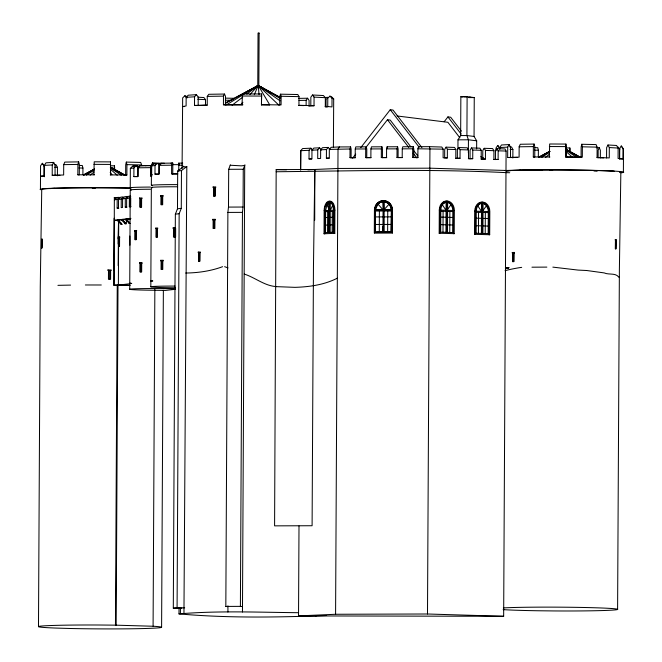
<?xml version="1.0" encoding="UTF-8"?>
<svg xmlns="http://www.w3.org/2000/svg" width="662" height="662" viewBox="0 0 662 662"><rect width="100%" height="100%" fill="white"/><g stroke="black" fill="none" stroke-linecap="round" stroke-linejoin="round"><path stroke-width="0.99" d="M276.178 169.596L274.589 525.851L312.1 525.736L313.457 266.67L314.822 169.48L276.178 169.596L286.464 169.803M314.707 220.14L314.822 169.48M40.44 189.183L40.556 165.864L42.31 163.291L44.536 166.394L44.478 176.754M38.487 626.649L40.266 286.621L41.739 189.456A61.558 1.936 0.3 0 1 130.786 188.182M42.31 163.291L44.023 165.889L43.973 176.257L40.506 176.224L44.313 175.736L44.371 165.376L46.009 162.811L53.696 162.397L55.095 165.028L55.045 175.389L52.207 175.314L52.265 164.954L53.696 162.397M57.412 175.835L57.453 167.354L56.121 164.797L54.21 164.689M78.646 161.884L77.917 164.424L77.859 174.785L79.299 174.892L79.357 164.532L78.646 161.884L64.826 162.082L63.709 164.631L63.651 174.991L52.207 175.314M82.899 174.66L82.932 168.065L82.328 165.525L79.258 165.45M110.488 161.892L110.587 174.793L110.488 161.892L94.219 161.818L93.872 174.718L94.434 174.826L77.859 174.785M108.494 270.477L108.444 279.116L110.587 279.132L110.637 270.501M108.982 279.124L109.031 270.485M110.049 279.132L110.099 270.493M114.129 170.208L114.435 165.79L110.364 165.773M114.121 218.212L113.765 285.099L130.124 285.363M130.952 218.377L114.534 220.28L114.195 285.049L113.765 285.099L129.702 285.322M114.642 199.775L114.65 197.615L119.292 197.342L117.191 199.477L114.642 199.775L116.744 197.64M118.821 208.133L117.141 208.108L117.191 199.477M154.85 289.319L153.088 626.244L115.461 625.16L117.248 285.132L117.944 285.157M119.268 221L118.986 222.109L119.268 221L117.952 221.017L117.952 219.941M116.164 625.176L118.001 285.148L130.571 283.684M118.167 244.03L118.2 236.839M118.539 199.32L121.245 199.005L123.347 196.871L120.641 197.185L118.539 199.32L118.498 207.951L117.141 208.108M118.374 285.107L118.713 220.338M119.036 237.501L118.995 246.132L119.532 246.074L119.582 237.435M119.127 246.115L119.177 237.484M119.4 246.09L119.441 237.451M120.029 223.21C120.525 220.405 119.408 224.542 121.345 223.185L121.072 224.302L121.345 223.185M121.245 199.005L121.204 207.636L122.553 207.479L122.602 198.848L124.704 196.713L127.41 196.399L125.308 198.534L122.602 198.848M123.016 220.562C122.933 223.251 124.059 219.453 121.974 220.545L121.982 219.47M121.974 220.545L122.247 219.436L126.434 219.494L126.409 223.814L125.093 223.83L125.366 222.713L125.093 223.83M124.051 222.738C124.555 219.933 123.43 224.07 125.366 222.713M126.939 207.189L125.259 207.165L125.308 198.534M127.311 220.057L127.038 221.166L127.311 220.057L125.995 220.074L126.003 218.998M130.563 196.035L128.759 196.242L126.657 198.377L126.616 207.007L125.259 207.165M126.326 162.091L125.697 164.73L125.648 175.091L126.872 174.991L126.93 164.631L126.326 162.091L140.667 162.405L141.676 164.954L126.93 164.631M128.08 222.258C128.577 219.461 127.46 223.599 129.396 222.242L129.115 223.359L129.396 222.242M130.993 206.718L129.322 206.701L129.363 198.062L130.77 196.639M129.802 236.028L129.884 245.188M129.719 289.277L129.744 283.559L131.721 283.41L129.744 283.344L130.232 189.969M135.826 165.848L133.923 167.966L133.873 176.597L137.663 176.688L137.721 165.889L132.541 166.228L130.348 168.38L130.249 187.809A27.539 0.869 0.3 0 1 150.431 187.073M130.298 219.569L130.298 218.493M130.72 197.905L130.671 206.544L129.322 206.701M134.998 231.063L134.957 239.694L136.256 239.644L136.298 231.013M135.28 239.685L135.329 231.046M135.933 239.661L135.975 231.021M151.126 165.55L150.531 167.643L150.489 176.282L151.648 176.415L151.706 165.624L145.028 165.599L139.814 165.707L138.25 167.809L138.201 176.44L133.873 176.597M139.914 198.534L139.872 207.173L141.577 207.14L141.618 198.501M140.005 263.294L139.963 271.925L141.668 271.9L141.709 263.261M140.294 207.165L140.344 198.526M140.385 271.925L140.435 263.286M141.147 207.148L141.196 198.509M141.238 271.908L141.287 263.269M150.82 286.828L150.853 281.11L152.831 280.961L150.853 280.895L151.341 187.52M151.35 185.36L151.457 165.93L153.642 163.779L158.83 163.44L158.772 174.238L154.982 174.147L155.024 165.508L156.935 163.398M156.108 228.605L156.058 237.244L157.357 237.195L157.407 228.564M156.389 237.236L156.431 228.597M157.035 237.211L157.084 228.572M177.747 173.965L172.757 173.965L172.815 163.175L172.228 163.1L160.916 163.249L159.352 165.351L159.31 173.99L154.982 174.147M161.023 196.084L160.974 204.715L162.678 204.682L162.728 196.051M161.114 260.845L161.065 269.475L162.769 269.442L162.819 260.811M161.404 204.707L161.445 196.076M161.495 269.467L161.536 260.836M162.256 204.69L162.298 196.06M162.347 269.451L162.389 260.82M161.602 627.253L163.365 290.328M172.757 173.965L171.59 173.825L171.64 165.194L172.228 163.1M173.518 228.34L173.469 236.979L175.612 236.979L175.653 228.34L172.981 228.34L172.981 227.802L175.389 227.802M174.007 236.979L174.048 228.34M175.074 236.979L175.116 228.34M181.851 608.279L173.303 608.163L175.364 214.165L177.482 208.795L177.681 171.019L183.788 166.385M178.765 171.028L178.79 163.109L182.704 163.142M173.303 608.163L177.085 607.724L179.154 213.727L181.272 208.356L181.471 170.581L186.816 166.526L183.953 613.219M326.548 615.503C277.444 617.381 227.844 618.217 178.997 613.897L179.03 607.708M180.403 613.657L180.436 608.494M196.391 94.691L194.545 96.801L194.496 105.44L198.17 105.531L198.211 96.892L196.391 94.691L188.24 95.196L186.146 97.322L186.105 105.953L182.621 106.549L184.359 106.557M205.477 105.407L205.51 99.648L203.913 97.529L197.938 97.223M224.484 94.037L223.475 96.122L223.433 104.761L242.929 104.786L225.428 104.894L225.477 96.255L224.484 94.037L208.753 94.294L207.272 96.395L207.231 105.035L194.496 105.44M213.139 219.883L213.09 228.514L214.86 228.489L214.91 219.85M213.545 187.495L213.495 196.126L215.274 196.101L215.324 187.462M213.528 228.506L213.578 219.875M213.942 196.126L213.992 187.487M214.414 228.498L214.471 219.858M214.827 196.109L214.877 187.47M227.745 606.64L225.825 606.417L227.885 212.419L228.489 207.09L228.688 169.306L230.359 164.879M227.918 612.06L227.943 605.871M241.994 104.646L242.515 93.921L261.614 93.971L261.457 104.836L261.614 93.971M242.317 606.591L240.397 606.367L242.458 212.37L243.062 207.04L243.26 169.257L244.932 164.821M242.466 612.011L244.717 165.401L241.465 165.848L230.227 165.243M257.766 86.068L258.039 33.117L258.536 33.1L259.115 33.117L258.842 86.077M279.761 105.035L279.811 96.395L280.481 94.178L297.826 94.525L298.992 96.635L298.951 105.266L314.028 105.746L314.069 97.107L312.472 94.989L310.85 97.19L310.809 105.821L308.773 105.754M280.481 94.178L281.135 96.271L281.085 104.91L261.664 104.695M312.712 150.406L310.9 148.197L302.575 148.569L300.738 150.679L300.639 170.109L300.821 150.679M493.736 159.484L495.433 159.534L495.474 150.903L496.831 148.693L505.023 148.942L506.091 151.044L503.658 616.289L298.529 615.908L299.001 525.984M306.125 105.117L306.15 100.326L307.631 98.224L309.088 100.442L309.055 106.193M311.761 159.012L309.022 158.946L309.071 150.307L310.9 148.197M321.401 150.017L319.589 147.816L313.796 148.073L311.959 150.183L311.918 158.822L309.022 158.946M319.589 147.816L317.752 149.926L317.71 158.566L320.607 158.433L320.648 149.802L322.485 147.684L328.269 147.427L330.081 149.637M324.934 233.785L324.024 233.76L324.148 210.557A9.177 4.915 -88.6 0 1 329.113 201.165A9.177 4.915 -88.6 0 1 333.987 210.119L333.863 233.33L334.782 233.355L334.898 210.144A9.177 4.915 -88.6 0 0 328.749 201.554M324.719 211.683L325.63 211.699L325.522 232.685L324.612 232.66L324.719 211.683L334.318 211.319L333.4 211.294L333.292 232.271L329.237 232.453L329.353 211.476M312.472 94.989L323.42 95.543L325.34 97.678L325.299 106.317L331.993 106.93L332.034 98.299L329.916 96.139L327.781 98.307L327.731 106.938L325.034 106.69M326.018 107.128L326.06 99.449L328.145 97.322L325.092 97.513M329.13 158.243L326.391 158.177L326.44 149.546L328.269 147.427M327.549 232.594L327.657 211.617M331.141 202.498L328.824 202.332L328.774 210.425L329.693 210.442M355.436 157.755L351.083 157.763L351.125 149.132L350.587 146.906L339.399 146.939L331.166 147.303L329.337 149.413L329.287 158.053L326.391 158.177M328.824 202.332L327.988 202.58A8.093 4.336 -88.6 0 0 324.885 208.431L324.728 210.599L334.318 210.243L333.408 210.218L333.267 208.058A8.093 4.336 -88.6 0 0 330.23 202.481L329.395 202.307L329.353 210.392L330.272 210.417L330.313 202.332M332.175 232.387L332.291 211.41M329.916 96.139L331.53 96.751L333.698 98.919L333.391 147.03M298.529 615.908L335.584 614.27L338.017 149.033L339.399 146.939M351.083 157.763L349.983 157.63L350.033 148.991L350.587 146.906M371.101 157.705L366.748 157.721L366.798 149.082L366.26 146.856L355.808 146.89L355.254 148.975L355.204 157.614L349.983 157.63M366.748 157.721L365.647 157.581L365.697 148.95L366.26 146.856M386.765 157.655L382.421 157.672L382.462 149.033L381.924 146.807L371.481 146.84L370.919 148.933L370.877 157.564L365.647 157.581M374.303 233.082L374.427 209.871A9.177 8.871 -82.9 0 1 383.348 200.669A9.177 8.871 -82.9 0 1 392.177 209.821L392.334 233.065L374.576 233.115M374.634 222.018L374.7 209.904A9.177 8.871 -82.9 0 1 375.015 207.529M375.462 211.021L375.354 231.998L375.462 211.021L383.05 211.029L382.942 232.014L382.967 226.346M379.285 232.023L379.392 211.046M382.421 157.672L381.32 157.531L381.362 148.9L381.924 146.807M378.076 204.177L383.058 209.953L382.818 201.836C376.546 200.76 374.435 215.564 375.751 207.777A8.093 7.82 -82.9 0 1 381.32 202.042L382.818 201.836M383.712 231.973L383.819 210.996L391.408 211.004L391.292 231.981L383.712 231.973L391.292 231.981M383.869 201.827L387.527 202.862L389.14 204.144L383.828 209.912L383.869 201.827L384.101 209.953L391.408 209.928L391.143 207.76M383.985 232.006L383.819 210.996M402.438 157.614L398.085 157.622L398.127 148.991L397.589 146.757L387.146 146.79L386.583 148.884L386.542 157.523L381.32 157.531M387.642 231.998L387.75 211.021M391.019 231.948L391.408 211.004M392.177 209.821L392.334 233.065M398.085 157.622L396.985 157.49L397.035 148.851L397.589 146.757M418.103 157.564L413.75 157.581L413.8 148.942L413.262 146.716L402.81 146.749L402.256 148.834L402.206 157.473L396.985 157.49M413.75 157.581L412.649 157.44L412.699 148.801L413.262 146.716M444.657 158.003L444.698 149.372L446.056 147.163L447.388 149.281L447.338 157.912L443.11 157.788L443.151 149.149L441.827 147.038L429.448 146.666L418.483 146.699L417.921 148.785L417.879 157.424L412.649 157.44M503.658 616.289L427.495 613.997L429.936 148.751L429.448 146.666M439.179 233.239L439.849 233.214L439.973 210.011A9.177 7.191 88 0 1 447.214 201.049A9.177 7.191 88 0 1 454.355 210.442L454.231 233.653L439.179 233.239L439.295 210.036A9.177 7.191 88 0 1 448.397 201.447M440.809 211.186L440.702 232.163L446.627 232.345L446.734 211.36L440.139 211.211M442.994 232.279L443.101 211.294M446.072 210.309L446.114 202.224L446.784 202.2L446.742 210.284L446.072 210.309L442.042 204.393M447.471 232.37L447.578 211.393L446.908 211.41L453.503 211.567L453.396 232.544L452.725 232.569L452.833 211.592L453.503 211.567M449.763 232.478L449.87 211.501M446.056 147.163L454.521 147.419L455.845 149.529L455.804 158.168L460.032 158.292L460.082 149.662L458.749 147.552L457.392 149.753L457.351 158.392L455.655 158.334M457.938 149.074L457.988 139.823L460.653 135.569L460.851 96.71L467.115 96.685L474.257 97.579L474.058 136.438L476.673 140.816L476.632 148.917M467.115 96.685L466.917 135.544L468.431 139.79L468.365 152.947M458.749 147.552L467.207 147.8L468.539 149.918L468.497 158.549L472.726 158.681L472.776 150.042L471.443 147.932L470.086 150.133L470.045 158.772L468.348 158.723M474.629 234.307L475.299 234.29L475.424 211.079A9.177 7.191 88 0 1 482.664 202.117A9.177 7.191 88 0 1 489.814 211.509L489.69 234.72L474.629 234.307L474.753 211.104A9.177 7.191 88 0 1 485.585 203.482M478.444 233.347L478.552 212.37M471.443 147.932L479.9 148.189L481.233 150.299L481.191 158.93L485.42 159.062L485.469 150.423L484.137 148.313L482.78 150.514L482.739 159.153L481.042 159.103M481.522 211.377L481.564 203.292L482.234 203.267L482.193 211.352L481.522 211.377L477.492 205.468L480.347 203.457L482.234 203.267M482.077 233.413L482.184 212.436L475.589 212.279L476.268 212.254L476.152 233.231L475.482 233.256L482.077 233.413L481.406 233.438L481.514 212.452L482.184 212.436M485.213 233.545L485.329 212.568M488.846 233.612L488.961 212.634L483.037 212.461L482.921 233.438L482.25 233.463L488.846 233.612L488.175 233.636L488.283 212.659L488.961 212.634M484.137 148.313L492.594 148.569L493.926 150.679L493.885 159.319L498.114 159.443L498.163 150.812L496.831 148.693M495.987 150.862L496.003 148.04L497.75 145.466L499.976 148.569L497.75 145.466M499.802 149.43L499.81 147.543L501.457 144.986L509.136 144.573L510.543 147.204L510.485 157.564L507.655 157.49L507.713 147.13L509.136 144.573M512.851 158.011L512.901 149.529L511.561 146.972L509.657 146.865M534.093 144.059L533.365 146.6L533.307 156.96L534.747 157.068L534.797 146.707L534.093 144.059L520.274 144.258L519.149 146.799L519.099 157.167L507.655 157.49M538.338 156.836L538.372 150.241L537.776 147.7L534.697 147.626M565.927 144.068L566.035 156.968L565.927 144.068L549.667 143.993L549.319 156.894L549.882 157.002L533.307 156.96M569.568 152.384L569.874 147.965L565.811 147.949M581.087 157.266L581.145 146.906L581.774 144.266L596.114 144.581L597.116 147.13L597.066 157.498L609.263 157.92L609.313 147.552L607.981 144.995L616.562 145.475L618.134 148.048L618.085 158.408L622.925 158.938L622.983 148.578L621.27 145.988L619.541 148.578L619.483 158.938L622.925 158.938M581.774 144.266L582.37 146.807L582.32 157.167L566.035 156.968M598.117 157.779L598.158 150.241L599.276 147.7L596.313 147.742M600.326 157.879L600.368 150.34L599.276 147.7M606.566 157.97L606.624 147.609L607.981 144.995M619.657 159.012L619.706 149.595L618.085 146.981M617.596 609.487L619.384 269.459L620.848 172.294A60.482 1.903 0.3 0 0 619.723 171.797M623.389 172.418L623.513 149.107L621.27 145.988M198.6 252.611L198.534 261.242L199.924 261.2L199.99 252.561M198.881 261.233L198.948 252.594M199.576 261.209L199.643 252.578M118.167 265.611L118.548 220.355L118.175 238.866M512.62 253.025L512.545 261.664L513.96 261.614L514.035 252.983M512.901 261.647L512.976 253.016M513.613 261.631L513.679 252.992M182.075 168.744L182.662 97.91L184.855 95.767L186.461 96.379M41.689 248.085L41.814 239.454M41.822 248.051L42.012 239.404M178.79 163.109L178.757 165.194L182.836 165.235M615.445 240.141L615.312 248.771L616.016 248.846L616.148 240.207M615.486 248.788L615.619 240.157M615.842 248.829L615.974 240.19M440.818 210.102L441.049 207.951A8.093 6.339 88 0 1 445.559 202.365M329.734 202.357L326.945 204.781L325.638 210.624L324.728 210.599M254.291 94.699L258.246 85.464L280.68 97.695M330.272 210.417L332.672 205.352M151.176 165.434L152.533 162.819L161.114 163.299M446.916 210.334L447.586 210.309L447.628 202.224L448.844 202.464A8.093 6.339 88 0 1 453.296 208.315L453.511 210.491L446.916 210.334L451.004 204.666L449.697 203.342L446.958 202.249M482.954 210.59L486.462 205.733L483.624 203.557M352.598 158.16L355.734 154.122M360.757 147.659L390.257 109.71L393.005 110.049L421.926 147.585M365.548 147.916L387.46 119.731L390.208 120.079L410.928 146.964M444.161 121.742L447.934 116.901L450.681 117.24L461.364 131.109M240.827 104.563L242.921 102.271M249.888 94.633L258.246 85.464L279.952 97.388M90.115 175.149L94.062 171.996M545.554 157.324L549.51 154.172M232.13 105.159L242.739 97.157M246.818 94.078L258.246 85.464L272.363 93.648M254.994 87.897L258.246 85.464L280.15 98.497M86.325 175.132L94.037 170.283M541.764 157.308L549.485 152.45M251.196 89.792L258.246 85.464L262.541 88.319M226.611 104.761L258.246 85.464L280.051 100.839M129.744 283.344L130.323 282.988M150.853 280.895L151.424 280.539M83.851 175.14L94.534 169.224M539.298 157.316L549.981 151.399M231.369 100.227L233.165 99.242M238.535 96.288L258.246 85.464L278.876 105.167M225.808 103.189L258.246 85.464L269.657 104.745M83.553 175.049L94.393 169.182M538.992 157.225L549.832 151.358M225.767 102.643L258.246 85.464L259.041 94.616M83.379 174.876L94.31 169.1M538.818 157.051L549.75 151.275M443.358 203.151L446.784 202.2M222.589 266.687C210.988 271.031 198.112 272.885 185.732 273.034M337.339 278.181C324.214 284.867 309.51 286.903 294.954 287.349L275.839 286.621M186.8 166.534L185.575 167.014L183.399 166.683M137.721 165.889L132.541 166.228M130.348 168.38L133.923 167.966M158.83 163.44L153.642 163.779M151.457 165.93L155.024 165.508M41.681 239.487L42.078 238.841L41.888 248.035M178.997 613.897C218.485 610.546 258.312 612.309 297.917 612.698M521.681 267.357L518.867 267.771A60.987 5.999 -4.7 0 0 505.106 270.675M173.187 164.581L172.641 164.639L179.41 164.664M177.681 171.019L181.471 170.581M114.228 197.665L114.65 197.615M126.657 198.377L129.363 198.062M177.482 208.795L181.272 208.356M123.844 219.743L130 219.023M175.364 214.165L179.154 213.727M117.952 221.017L118.225 219.908L122.404 219.966M125.995 220.074L126.276 218.965L130.455 219.023M175.372 289.269L165.517 290.419L150.357 290.213A27.539 0.869 0.3 0 1 130.596 289.054A27.539 0.869 0.3 0 1 164.151 288.615L175.273 288.756M259.065 33.125L258.627 33.133M186.146 97.322L194.545 96.801M44.371 165.376L52.265 164.954M499.81 147.543L507.713 147.13M506.43 170.796L510.642 170.581L505.991 170.473M505.412 267.969L508.242 267.829M300.738 150.679L309.071 150.307M311.959 150.183L317.752 149.926M320.648 149.802L326.44 149.546M329.337 149.413L350.033 148.991M307.838 169.786L337.918 168.462L429.828 168.181L506.521 170.49M325.596 217.566L329.651 217.393M330.23 217.368L334.285 217.186M325.563 225.121L329.61 224.948M330.189 224.923L334.244 224.741M324.612 232.66L328.658 232.478L328.774 211.501L330.264 211.501L330.156 232.478L329.237 232.453M324.024 233.76L334.782 233.355M315.369 616.107L315.915 616.082M445.551 157.978L447.338 157.912M457.351 158.392L460.032 158.292M470.045 158.772L472.726 158.681M482.739 159.153L485.42 159.062M495.433 159.534L498.114 159.443M439.295 210.036L439.973 210.011M453.511 210.491L452.841 210.508L452.626 208.34L451.004 204.666M453.685 210.466L454.355 210.442M446.734 211.36L446.064 211.385L445.956 232.362L446.627 232.345M474.753 211.104L475.424 211.079M488.961 211.559L483.037 211.377L483.078 203.292L484.303 203.532A8.093 6.339 88 0 1 488.755 209.391L488.961 211.559L488.291 211.583L488.084 209.407L486.462 205.733M453.561 233.678L454.231 233.653M489.019 234.745L489.69 234.72M198.17 105.531L207.165 105.241M510.485 157.564L517.37 157.374M55.045 175.389L59.961 175.256M519.67 170.258L520.489 170.233M310.809 105.821L314.028 105.746M164.383 163.274L160.916 163.249M159.352 165.351L171.64 165.194M151.706 165.624L139.814 165.707M138.25 167.809L150.531 167.643M57.925 285.339L70.586 285.099M207.272 96.395L223.475 96.122M298.777 98.373L307.631 98.224M299.025 100.442L306.15 100.326M519.149 146.799L533.365 146.6M63.709 164.631L77.917 164.424M140.865 165.566L143.828 165.525M526.472 170.142L534.673 170.026M170.953 163.183L172.815 163.175M531.942 267.191L546.862 267.109M463.996 96.859L466.503 96.851M468.613 97.43L471.112 97.43L469.581 97.231M468.886 97.595L474.257 97.579M460.653 135.569L466.917 135.544L474.058 136.438M457.988 139.823L468.431 139.79L476.673 140.816M355.254 148.975L365.697 148.95M370.919 148.933L381.362 148.9M386.583 148.884L397.035 148.851M402.256 148.834L412.699 148.801M417.921 148.785L443.151 149.149M133.459 166.443L139.781 166.708M228.688 169.306L243.26 169.257M276.17 171.756C352.772 170.962 429.406 168.777 505.983 172.633L509.699 172.724M92.316 188.19L95.336 188.174M228.489 207.09L243.062 207.04M375.47 209.937L382.777 209.92M383.828 209.912L391.408 209.928M375.743 209.978L383.058 209.953M227.885 212.419L242.458 212.37M375.71 216.921L383.017 216.896M384.059 216.896L391.374 216.871M375.668 224.476L382.975 224.451M384.026 224.451L391.333 224.426M375.354 231.998L382.661 231.973M376.537 232.031L382.942 232.014M225.825 606.417L240.397 606.367M335.584 614.27L427.495 613.997M171.59 173.825L177.697 173.833M85.381 284.974L101.294 284.991M242.044 96.015L261.705 96.064M276.459 286.572C264.742 286.058 255.143 277.494 244.228 274.068M549.369 146.534L566.084 146.6M566.614 150.489L569.585 150.497M481.299 157.573L483.334 157.581M93.93 164.358L110.645 164.424M111.175 168.314L114.137 168.322M117.803 197.681L114.344 197.648L114.178 270.65M115.461 625.16L99.515 625.011A61.558 1.936 0.3 0 0 42.972 625.929A61.558 1.936 0.3 0 0 56.891 628.106L69.717 628.478A61.558 1.936 0.3 0 0 143.944 628.536A61.558 1.936 0.3 0 0 153.088 626.244M261.457 104.836L269.591 104.927M565.687 157.068L578.009 157.225M154.453 163.58L156.563 163.605M133.343 166.03L135.453 166.054M110.248 174.9L126.872 174.991M114.534 220.28L117.877 220.33M122.247 220.512L123.289 220.529M127.311 221.141L128.354 221.149M127.038 221.166L128.08 221.182M123.016 221.638L124.332 221.621M118.986 222.109L120.302 222.093M129.115 223.359L130.166 223.367M121.072 224.302L122.387 224.286M175.504 287.821L171.458 287.763A27.539 0.869 0.3 0 1 150.878 286.762A27.539 0.869 0.3 0 1 175.041 286.083M177.085 607.724L184.69 607.824M281.135 96.271L298.992 96.635M225.701 98.133L233.86 98.299M225.659 100.219L230.608 100.318M582.37 146.807L597.116 147.13M534.391 150.15L538.372 150.241M78.944 167.974L82.932 168.065M506.629 170.647L508.482 170.697M509.202 267.713L505.478 267.63L508.433 268.416M333.987 210.119L334.898 210.144M324.148 210.557L325.059 210.582M447.388 149.281L455.845 149.529M460.082 149.662L468.539 149.918M472.776 150.042L481.233 150.299M485.469 150.423L493.926 150.679M498.163 150.812L506.091 151.044M440.147 210.127L446.742 210.284M482.193 211.352L475.597 211.195L476.268 211.178L476.508 209.018A8.093 6.339 88 0 1 481.017 203.433M440.106 217.078L446.031 217.252M446.875 217.277L452.8 217.459M475.564 218.146L481.489 218.319M483.318 218.377L488.258 218.526M440.073 224.633L445.989 224.807M446.842 224.832L452.758 225.014M475.523 225.701L481.448 225.874M483.277 225.932L488.217 226.081M446.8 232.387L453.396 232.544M298.628 105.432L303.701 105.597M596.95 157.639L603.686 157.87M593.988 171.011L597.058 171.119M159.029 164.168L160.891 164.25M158.168 164.242L160.204 164.333M137.067 166.692L139.103 166.783M314.069 97.107L325.34 97.678M197.789 99.259L205.51 99.648M609.313 147.552L618.134 148.048M510.121 149.38L512.901 149.529M54.673 167.205L57.453 167.354M145.028 165.599L146.136 165.665M223.433 104.761L225.428 104.894M460.851 96.71L462.895 96.958M397.051 115.958L447.901 122.296L459.85 137.795M552.853 267.125L578.1 270.088L586.706 270.51L604.216 272.918C608.684 275.028 615.635 272.67 618.705 277.072L619.342 277.328M151.408 174.561L152.409 174.793M224.625 266.67L228.018 267.911M332.034 98.299L333.698 98.919M566.06 149.405L580.433 157.225M110.612 167.229L124.986 175.049M566.109 149.455L580.607 157.399M110.67 167.279L125.159 175.223M565.927 149.554L579.109 157.208M110.48 167.378L123.662 175.033M565.969 149.645L572.158 153.303M110.521 167.469L116.719 171.127M565.704 149.976L576.718 157.407M110.256 167.809L121.278 175.231M565.844 151.35L572.671 157.382M110.397 169.174L117.224 175.207M622.983 148.578L623.513 149.107M619.541 148.578L620.046 149.074M44.023 165.889L44.536 166.394M184.855 95.767L187.015 97.943M480.86 156.406L482.747 158.855M447.934 116.901L461.133 134.03M390.257 109.71L419.187 147.237M413.444 150.224L417.838 155.926M387.46 119.731L408.81 147.436M413.204 153.137L416.969 158.028M389.14 204.144L390.886 207.115M565.613 154.453L567.367 156.993M110.173 172.277L111.919 174.818M152.533 162.819L153.427 164.524M326.945 204.781L329.295 209.631M387.146 146.79L387.502 148.28M391.134 209.895L390.87 207.727A8.093 7.82 -82.9 0 0 385.367 202.026M569.874 147.965L570.148 150.613M114.435 165.79L114.7 168.438M506.587 170.722A60.482 1.903 0.3 0 1 509.997 170.556L533.415 170.026A60.482 1.903 0.3 0 1 614.568 171.301M503.335 607.915A60.482 1.903 0.3 0 1 577.049 607.36A60.482 1.903 0.3 0 1 616.537 609.735A60.482 1.903 0.3 0 1 553.631 610.935L538.123 610.761A60.482 1.903 0.3 0 1 503.145 609.619M506.231 170.713A60.581 1.903 0.3 0 1 542.608 169.969M549.816 169.96A60.581 1.903 0.3 0 1 552.745 169.96M594.964 170.523A60.581 1.903 0.3 0 1 598.092 170.614M611.572 171.177A60.581 1.903 0.3 0 1 614.096 171.342M619.417 171.888A60.581 1.903 0.3 0 1 619.922 172.393M505.263 170.539A64.073 2.011 0.3 0 1 586.143 170.192A64.073 2.011 0.3 0 1 620.931 172.79M49.873 188.587A60.581 1.903 0.3 0 1 54.971 188.347M92.308 187.785A60.581 1.903 0.3 0 1 94.368 187.785M40.97 189.704A64.073 2.011 0.3 0 1 65.331 187.909A64.073 2.011 0.3 0 1 130.919 188.025M326.532 204.028A9.177 4.915 -88.6 0 1 327.558 202.522M382.082 200.851A9.177 8.871 -82.9 0 1 392.458 209.854M375.908 205.319A9.177 8.871 -82.9 0 1 376.81 204.004M377.332 203.408A9.177 8.871 -82.9 0 1 381.329 201.025M152.351 185.583A27.539 0.869 0.3 0 1 177.631 184.624M152.343 187.743A27.539 0.869 0.3 0 1 177.623 186.783M131.233 190.193A27.539 0.869 0.3 0 1 150.415 189.233M107.964 269.93L107.956 270.477L111.175 270.501L111.175 269.964L107.964 269.93M118.903 236.971L118.903 237.517L119.714 237.418L119.723 236.88L118.903 236.971M134.676 230.533L134.676 231.071L136.629 230.997L136.629 230.459L134.676 230.533M139.492 198.004L139.492 198.542L142.049 198.492L142.049 197.955L139.492 198.004M139.583 262.764L139.583 263.302L142.14 263.253L142.14 262.715L139.583 262.764M155.785 228.084L155.785 228.622L157.73 228.547L157.738 228.009L155.785 228.084M160.601 195.555L160.593 196.093L163.15 196.043L163.15 195.505L160.601 195.555M160.692 260.307L160.684 260.853L163.241 260.803L163.241 260.265L160.692 260.307M212.701 219.345L212.692 219.892L215.357 219.842L215.357 219.304L212.701 219.345M213.106 186.965L213.106 187.503L215.762 187.454L215.771 186.916L213.106 186.965M198.252 252.081L198.252 252.619L200.338 252.553L200.346 252.015L198.252 252.081M512.272 252.495L512.264 253.033L514.391 252.967L514.391 252.429L512.272 252.495M615.279 239.586L615.271 240.124L616.33 240.223L616.339 239.685L615.279 239.586"/></g></svg>
